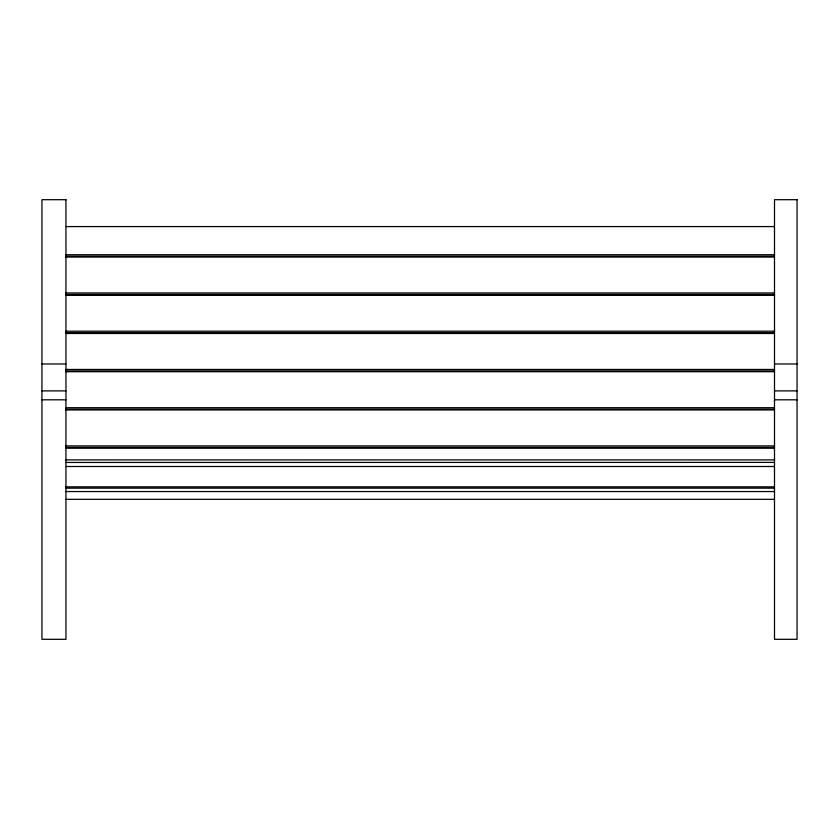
<?xml version="1.0" encoding="UTF-8"?>
<svg xmlns="http://www.w3.org/2000/svg" width="839" height="839" viewBox="0 0 839 839"><rect width="100%" height="100%" fill="white"/><g stroke="black" fill="none" stroke-linecap="round" stroke-linejoin="round"><path stroke-width="1.26" d="M65.956 226.582L774.502 226.582M65.956 254.731L774.502 254.731M65.956 256.22L774.502 256.22M65.956 257.07L774.502 257.07M65.956 292.958L774.502 292.958M65.956 294.447L774.502 294.447M65.956 295.307L774.502 295.307M65.956 331.195L774.502 331.195M65.956 332.674L774.502 332.674M65.956 333.482L774.502 333.482M41.95 363.969L65.956 363.969M774.502 363.969L797.05 363.969M65.956 369.464L774.502 369.464M65.956 370.964L774.502 370.964M65.956 371.708L774.502 371.708M41.95 390.88L65.956 390.88M774.502 390.88L797.05 390.88M41.95 399.804L65.956 399.804M774.502 399.804L797.05 399.804M65.956 407.702L774.502 407.702M65.956 409.191L774.502 409.191M65.956 409.935L774.502 409.935M65.956 445.929L774.502 445.929M65.956 447.428L774.502 447.428M65.956 448.173L774.502 448.173M65.956 459.898L774.502 459.887M65.956 462.457L774.502 462.394M65.956 466.494L774.502 466.494M65.956 486.84L774.502 486.84M65.956 488.162L774.502 488.162M65.956 491.549L774.502 491.549M65.956 499.331L774.502 499.331M65.956 199.692L41.95 199.692L41.95 639.308L65.956 639.308L65.956 199.692M797.05 199.692L774.502 199.692L774.502 639.308L797.05 639.308L797.05 199.692"/></g></svg>
